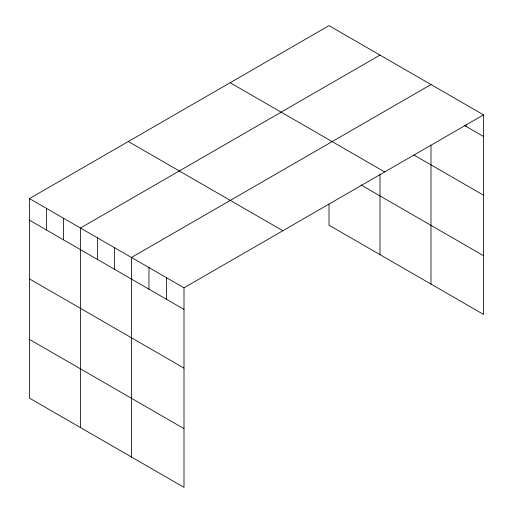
<?xml version="1.0" encoding="UTF-8"?>
<svg xmlns="http://www.w3.org/2000/svg" width="513" height="513" viewBox="0 0 513 513"><rect width="100%" height="100%" fill="white"/><g stroke="black" fill="none" stroke-linecap="round" stroke-linejoin="round"><path stroke-width="0.77" d="M29.465 198.582L184 287.806L184 487.35L29.465 398.126L29.465 198.582L329 25.65L483.535 114.874L483.535 314.418L329 225.194L329 204.059M379.992 55.09L80.464 228.022L80.464 427.573M430.991 84.536L131.463 257.468L131.463 457.012M184 287.806L483.535 114.874M464.669 125.582L483.535 136.471M413.991 155.048L483.535 195.196M230.151 82.715L384.686 171.938M360.953 184.924L483.535 255.698M128.314 141.517L282.849 230.735M29.465 220.186L184 309.403M29.465 278.905L184 368.129M29.465 339.407L184 428.631M466.022 124.762L466.022 126.365M430.991 145.288L430.991 284.08M379.992 174.202L379.992 254.64M166.488 277.693L166.488 299.297M148.975 267.581L148.975 289.185M114.463 247.651L114.463 269.254M97.464 237.84L97.464 259.443M63.465 218.211L63.465 239.815M46.465 208.393L46.465 229.997"/></g></svg>
